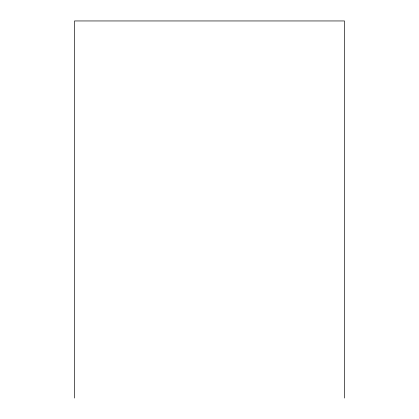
<?xml version="1.0" encoding="UTF-8"?>
<svg xmlns="http://www.w3.org/2000/svg" width="419" height="419" viewBox="0 0 419 419"><rect width="100%" height="100%" fill="white"/><g stroke="black" fill="none" stroke-linecap="round" stroke-linejoin="round"><path stroke-width="0.63" d="M344.491 398.05L344.491 20.95L74.509 20.95L74.509 398.05"/></g></svg>
